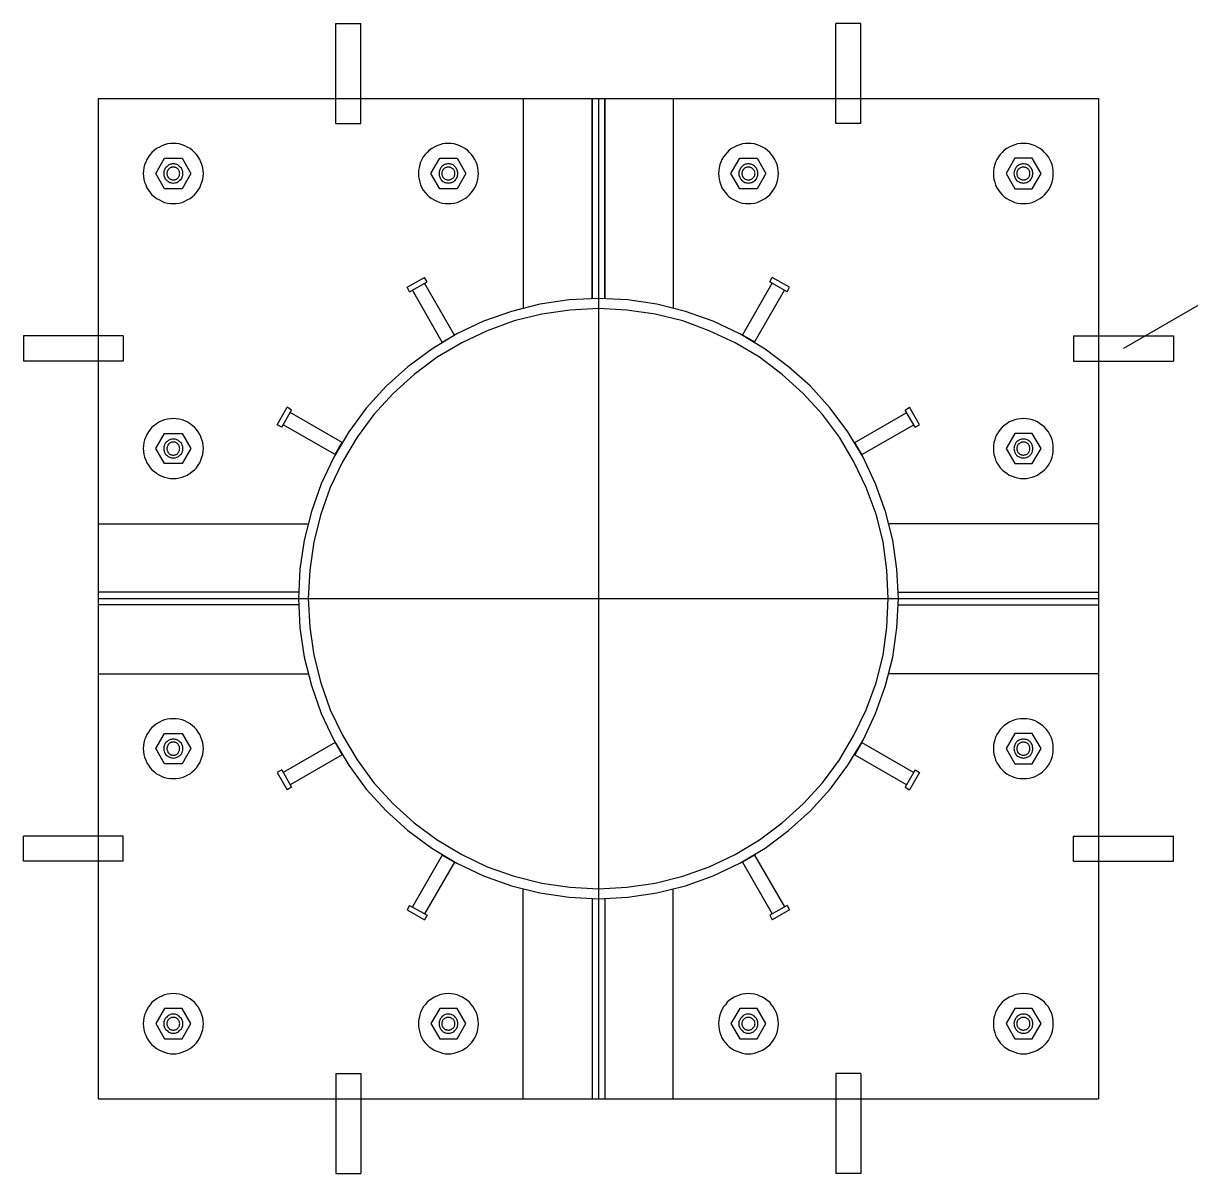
# Model space of a CAD drawing. Header units: metres. Extents: x 0 to 420, y 0 to 297.
# Drawn here: x 118.52 to 151.91, y 229.47 to 262.37 of the extents above; entities that cross this region are included whole.
import ezdxf

# ---------------------------------------------------------------- set-up
doc = ezdxf.new("R2010")
doc.units = ezdxf.units.M
doc.layers.add(' ', color=7, linetype='Continuous')

msp = doc.modelspace()

# ---------------------------------------------------------------- linework, layer by layer
at = {"layer": ' '}
for p, q in [((127.46, 262.37), (128.17, 262.37)), ((127.46, 259.51), (127.46, 262.37)), ((128.17, 259.51), (128.17, 262.37)), ((142.48, 262.37), (141.76, 262.37)), ((141.76, 259.51), (141.76, 262.37)), ((142.48, 259.51), (142.48, 262.37)), ((120.66, 260.22), (149.27, 260.22)), ((120.66, 260.22), (120.66, 231.61)), ((132.82, 260.22), (132.82, 254.23)), ((134.79, 260.22), (134.79, 254.5)), ((134.79, 254.5), (134.79, 260.22)), ((134.97, 260.22), (134.97, 231.61)), ((135.15, 260.22), (135.15, 254.5)), ((135.15, 254.5), (135.15, 260.22)), ((137.11, 260.22), (137.11, 254.23)), ((149.27, 260.22), (149.27, 231.61)), ((127.46, 259.51), (128.17, 259.51)), ((142.48, 259.51), (141.76, 259.51)), ((122.31, 258.08), (122.56, 258.51)), ((122.56, 258.51), (123.06, 258.51)), ((123.06, 258.51), (123.31, 258.08)), ((130.18, 258.08), (130.43, 258.51)), ((130.43, 258.51), (130.93, 258.51)), ((130.93, 258.51), (131.18, 258.08)), ((138.76, 258.08), (139.01, 258.51)), ((139.01, 258.51), (139.51, 258.51)), ((139.51, 258.51), (139.76, 258.08)), ((146.88, 258.51), (146.63, 258.08)), ((147.38, 258.51), (146.88, 258.51)), ((147.63, 258.08), (147.38, 258.51)), ((122.56, 257.64), (122.31, 258.08)), ((123.31, 258.08), (123.06, 257.64)), ((130.43, 257.64), (130.18, 258.08)), ((131.18, 258.08), (130.93, 257.64)), ((139.01, 257.64), (138.76, 258.08)), ((139.76, 258.08), (139.51, 257.64)), ((146.63, 258.08), (146.88, 257.64)), ((147.38, 257.64), (147.63, 258.08)), ((123.06, 257.64), (122.56, 257.64)), ((130.93, 257.64), (130.43, 257.64)), ((139.51, 257.64), (139.01, 257.64)), ((146.88, 257.64), (147.38, 257.64)), ((129.5, 254.82), (129.99, 255.1)), ((130.07, 254.98), (129.99, 255.1)), ((139.87, 254.98), (139.94, 255.1)), ((140.44, 254.82), (139.94, 255.1)), ((129.57, 254.69), (129.5, 254.82)), ((129.57, 254.69), (130.07, 254.98)), ((130.85, 253.45), (129.99, 254.94)), ((139.09, 253.45), (139.94, 254.94)), ((140.37, 254.69), (139.87, 254.98)), ((140.37, 254.69), (140.44, 254.82)), ((130.5, 253.25), (129.65, 254.74)), ((139.43, 253.25), (140.29, 254.74)), ((152.4, 254.46), (149.99, 253.07)), ((130.5, 253.25), (130.85, 253.45)), ((139.43, 253.25), (139.09, 253.45)), ((121.38, 253.43), (118.52, 253.43)), ((118.52, 253.43), (118.52, 252.71)), ((121.38, 253.43), (121.38, 252.71)), ((148.56, 253.43), (148.56, 252.71)), ((148.56, 253.43), (151.42, 253.43)), ((151.42, 253.43), (151.42, 252.71)), ((121.38, 252.71), (118.52, 252.71)), ((148.56, 252.71), (151.42, 252.71)), ((125.78, 250.89), (126.07, 251.39)), ((125.91, 250.82), (126.19, 251.31)), ((126.19, 251.31), (126.07, 251.39)), ((127.64, 250.38), (126.15, 251.24)), ((142.3, 250.38), (143.79, 251.24)), ((143.74, 251.31), (143.87, 251.39)), ((144.03, 250.82), (143.74, 251.31)), ((144.15, 250.89), (143.87, 251.39)), ((125.91, 250.82), (125.78, 250.89)), ((127.44, 250.04), (125.95, 250.89)), ((142.5, 250.04), (143.99, 250.89)), ((144.03, 250.82), (144.15, 250.89)), ((122.31, 250.21), (122.56, 250.64)), ((122.56, 250.64), (123.06, 250.64)), ((123.06, 250.64), (123.31, 250.21)), ((146.88, 250.64), (146.63, 250.21)), ((147.38, 250.64), (146.88, 250.64)), ((147.63, 250.21), (147.38, 250.64)), ((122.56, 249.78), (122.31, 250.21)), ((123.31, 250.21), (123.06, 249.78)), ((127.44, 250.04), (127.64, 250.38)), ((142.5, 250.04), (142.3, 250.38)), ((146.63, 250.21), (146.88, 249.78)), ((147.38, 249.78), (147.63, 250.21)), ((123.06, 249.78), (122.56, 249.78)), ((146.88, 249.78), (147.38, 249.78)), ((120.66, 248.06), (126.66, 248.06)), ((149.27, 248.06), (143.28, 248.06)), ((126.39, 246.1), (120.66, 246.1)), ((143.55, 246.1), (149.27, 246.1)), ((120.66, 245.92), (149.27, 245.92)), ((126.39, 245.74), (120.66, 245.74)), ((143.55, 245.74), (149.27, 245.74)), ((120.66, 243.77), (126.66, 243.77)), ((149.27, 243.77), (143.28, 243.77)), ((122.31, 241.63), (122.56, 242.06)), ((122.56, 242.06), (123.06, 242.06)), ((123.06, 242.06), (123.31, 241.63)), ((127.44, 241.8), (125.95, 240.94)), ((127.44, 241.8), (127.64, 241.45)), ((142.5, 241.8), (142.3, 241.45)), ((142.5, 241.8), (143.99, 240.94)), ((146.88, 242.06), (146.63, 241.63)), ((147.38, 242.06), (146.88, 242.06)), ((147.63, 241.63), (147.38, 242.06)), ((122.56, 241.19), (122.31, 241.63)), ((123.31, 241.63), (123.06, 241.19)), ((127.64, 241.45), (126.15, 240.59)), ((142.3, 241.45), (143.79, 240.59)), ((146.63, 241.63), (146.88, 241.19)), ((147.38, 241.19), (147.63, 241.63)), ((123.06, 241.19), (122.56, 241.19)), ((146.88, 241.19), (147.38, 241.19)), ((125.91, 241.02), (125.78, 240.94)), ((125.78, 240.94), (126.07, 240.45)), ((125.91, 241.02), (126.19, 240.52)), ((144.03, 241.02), (143.74, 240.52)), ((144.15, 240.94), (143.87, 240.45)), ((144.03, 241.02), (144.15, 240.94)), ((126.19, 240.52), (126.07, 240.45)), ((143.74, 240.52), (143.87, 240.45)), ((121.38, 239.12), (118.52, 239.12)), ((118.52, 238.41), (118.52, 239.12)), ((121.38, 238.41), (121.38, 239.12)), ((148.56, 238.41), (148.56, 239.12)), ((148.56, 239.12), (151.42, 239.12)), ((151.42, 238.41), (151.42, 239.12)), ((121.38, 238.41), (118.52, 238.41)), ((130.5, 238.58), (129.65, 237.1)), ((130.5, 238.58), (130.85, 238.38)), ((139.43, 238.58), (139.09, 238.38)), ((139.43, 238.58), (140.29, 237.1)), ((148.56, 238.41), (151.42, 238.41)), ((130.85, 238.38), (129.99, 236.9)), ((139.09, 238.38), (139.94, 236.9)), ((132.82, 231.61), (132.82, 237.61)), ((137.11, 231.61), (137.11, 237.61)), ((129.57, 237.14), (129.5, 237.02)), ((129.57, 237.14), (130.07, 236.86)), ((134.79, 237.34), (134.79, 231.61)), ((135.15, 237.34), (135.15, 231.61)), ((140.37, 237.14), (139.87, 236.86)), ((140.37, 237.14), (140.44, 237.02)), ((129.5, 237.02), (129.99, 236.73)), ((130.07, 236.86), (129.99, 236.73)), ((139.87, 236.86), (139.94, 236.73)), ((140.44, 237.02), (139.94, 236.73)), ((122.56, 234.19), (122.31, 233.76)), ((123.06, 234.19), (122.56, 234.19)), ((123.31, 233.76), (123.06, 234.19)), ((130.43, 234.19), (130.18, 233.76)), ((130.93, 234.19), (130.43, 234.19)), ((131.18, 233.76), (130.93, 234.19)), ((139.01, 234.19), (138.76, 233.76)), ((139.51, 234.19), (139.01, 234.19)), ((139.76, 233.76), (139.51, 234.19)), ((146.88, 234.19), (146.63, 233.76)), ((147.38, 234.19), (146.88, 234.19)), ((147.63, 233.76), (147.38, 234.19)), ((122.31, 233.76), (122.56, 233.33)), ((123.06, 233.33), (123.31, 233.76)), ((130.18, 233.76), (130.43, 233.33)), ((130.93, 233.33), (131.18, 233.76)), ((138.76, 233.76), (139.01, 233.33)), ((139.51, 233.33), (139.76, 233.76)), ((146.63, 233.76), (146.88, 233.33)), ((147.38, 233.33), (147.63, 233.76)), ((122.56, 233.33), (123.06, 233.33)), ((130.43, 233.33), (130.93, 233.33)), ((139.01, 233.33), (139.51, 233.33)), ((146.88, 233.33), (147.38, 233.33)), ((127.46, 232.33), (127.46, 229.47)), ((127.46, 232.33), (128.17, 232.33)), ((128.17, 232.33), (128.17, 229.47)), ((141.76, 232.33), (141.76, 229.47)), ((142.48, 232.33), (141.76, 232.33)), ((142.48, 232.33), (142.48, 229.47)), ((120.66, 231.61), (149.27, 231.61)), ((127.46, 229.47), (128.17, 229.47)), ((142.48, 229.47), (141.76, 229.47))]:
    msp.add_line(p, q, dxfattribs=at)
for points in [[(123.67, 258.08), (123.66, 258.16), (123.65, 258.24), (123.63, 258.33), (123.6, 258.4), (123.57, 258.48), (123.52, 258.55), (123.47, 258.62), (123.42, 258.68), (123.35, 258.74), (123.29, 258.79), (123.21, 258.83), (123.14, 258.87), (123.06, 258.9), (122.98, 258.92), (122.89, 258.93), (122.81, 258.93), (122.73, 258.93), (122.64, 258.92), (122.56, 258.9), (122.48, 258.87), (122.41, 258.83), (122.33, 258.79), (122.27, 258.74), (122.2, 258.68), (122.15, 258.62), (122.1, 258.55), (122.05, 258.48), (122.02, 258.4), (121.99, 258.33), (121.97, 258.24), (121.96, 258.16), (121.95, 258.08), (121.96, 257.99), (121.97, 257.91), (121.99, 257.83), (122.02, 257.75), (122.05, 257.67), (122.1, 257.6), (122.15, 257.53), (122.2, 257.47), (122.27, 257.41), (122.33, 257.36), (122.41, 257.32), (122.48, 257.28), (122.56, 257.25), (122.64, 257.23), (122.73, 257.22), (122.81, 257.22), (122.89, 257.22), (122.98, 257.23), (123.06, 257.25), (123.14, 257.28), (123.21, 257.32), (123.29, 257.36), (123.35, 257.41), (123.42, 257.47), (123.47, 257.53), (123.52, 257.6), (123.57, 257.67), (123.6, 257.75), (123.63, 257.83), (123.65, 257.91), (123.66, 257.99), (123.67, 258.08)], [(131.54, 258.08), (131.53, 258.16), (131.52, 258.24), (131.5, 258.33), (131.47, 258.4), (131.43, 258.48), (131.39, 258.55), (131.34, 258.62), (131.28, 258.68), (131.22, 258.74), (131.15, 258.79), (131.08, 258.83), (131.01, 258.87), (130.93, 258.9), (130.84, 258.92), (130.76, 258.93), (130.68, 258.93), (130.59, 258.93), (130.51, 258.92), (130.43, 258.9), (130.35, 258.87), (130.27, 258.83), (130.2, 258.79), (130.13, 258.74), (130.07, 258.68), (130.01, 258.62), (129.96, 258.55), (129.92, 258.48), (129.88, 258.4), (129.86, 258.33), (129.84, 258.24), (129.82, 258.16), (129.82, 258.08), (129.82, 257.99), (129.84, 257.91), (129.86, 257.83), (129.88, 257.75), (129.92, 257.67), (129.96, 257.6), (130.01, 257.53), (130.07, 257.47), (130.13, 257.41), (130.2, 257.36), (130.27, 257.32), (130.35, 257.28), (130.43, 257.25), (130.51, 257.23), (130.59, 257.22), (130.68, 257.22), (130.76, 257.22), (130.84, 257.23), (130.93, 257.25), (131.01, 257.28), (131.08, 257.32), (131.15, 257.36), (131.22, 257.41), (131.28, 257.47), (131.34, 257.53), (131.39, 257.6), (131.43, 257.67), (131.47, 257.75), (131.5, 257.83), (131.52, 257.91), (131.53, 257.99), (131.54, 258.08)], [(140.12, 258.08), (140.11, 258.16), (140.1, 258.24), (140.08, 258.33), (140.05, 258.4), (140.02, 258.48), (139.97, 258.55), (139.92, 258.62), (139.87, 258.68), (139.8, 258.74), (139.74, 258.79), (139.66, 258.83), (139.59, 258.87), (139.51, 258.9), (139.43, 258.92), (139.34, 258.93), (139.26, 258.93), (139.18, 258.93), (139.09, 258.92), (139.01, 258.9), (138.93, 258.87), (138.85, 258.83), (138.78, 258.79), (138.71, 258.74), (138.65, 258.68), (138.6, 258.62), (138.55, 258.55), (138.5, 258.48), (138.47, 258.4), (138.44, 258.33), (138.42, 258.24), (138.41, 258.16), (138.4, 258.08), (138.41, 257.99), (138.42, 257.91), (138.44, 257.83), (138.47, 257.75), (138.5, 257.67), (138.55, 257.6), (138.6, 257.53), (138.65, 257.47), (138.71, 257.41), (138.78, 257.36), (138.85, 257.32), (138.93, 257.28), (139.01, 257.25), (139.09, 257.23), (139.18, 257.22), (139.26, 257.22), (139.34, 257.22), (139.43, 257.23), (139.51, 257.25), (139.59, 257.28), (139.66, 257.32), (139.74, 257.36), (139.8, 257.41), (139.87, 257.47), (139.92, 257.53), (139.97, 257.6), (140.02, 257.67), (140.05, 257.75), (140.08, 257.83), (140.1, 257.91), (140.11, 257.99), (140.12, 258.08)], [(147.98, 258.08), (147.98, 258.16), (147.97, 258.24), (147.95, 258.33), (147.92, 258.4), (147.88, 258.48), (147.84, 258.55), (147.79, 258.62), (147.73, 258.68), (147.67, 258.74), (147.6, 258.79), (147.53, 258.83), (147.46, 258.87), (147.38, 258.9), (147.29, 258.92), (147.21, 258.93), (147.13, 258.93), (147.04, 258.93), (146.96, 258.92), (146.88, 258.9), (146.8, 258.87), (146.72, 258.83), (146.65, 258.79), (146.58, 258.74), (146.52, 258.68), (146.46, 258.62), (146.41, 258.55), (146.37, 258.48), (146.33, 258.4), (146.31, 258.33), (146.28, 258.24), (146.27, 258.16), (146.27, 258.08), (146.27, 257.99), (146.28, 257.91), (146.31, 257.83), (146.33, 257.75), (146.37, 257.67), (146.41, 257.6), (146.46, 257.53), (146.52, 257.47), (146.58, 257.41), (146.65, 257.36), (146.72, 257.32), (146.8, 257.28), (146.88, 257.25), (146.96, 257.23), (147.04, 257.22), (147.13, 257.22), (147.21, 257.22), (147.29, 257.23), (147.38, 257.25), (147.46, 257.28), (147.53, 257.32), (147.6, 257.36), (147.67, 257.41), (147.73, 257.47), (147.79, 257.53), (147.84, 257.6), (147.88, 257.67), (147.92, 257.75), (147.95, 257.83), (147.97, 257.91), (147.98, 257.99), (147.98, 258.08)], [(123.08, 258.08), (123.08, 258.1), (123.08, 258.13), (123.07, 258.15), (123.06, 258.18), (123.05, 258.2), (123.04, 258.23), (123.02, 258.25), (123, 258.27), (122.98, 258.29), (122.96, 258.3), (122.94, 258.32), (122.91, 258.33), (122.89, 258.34), (122.86, 258.34), (122.84, 258.35), (122.81, 258.35), (122.78, 258.35), (122.76, 258.34), (122.73, 258.34), (122.71, 258.33), (122.68, 258.32), (122.66, 258.3), (122.64, 258.29), (122.62, 258.27), (122.6, 258.25), (122.58, 258.23), (122.57, 258.2), (122.56, 258.18), (122.55, 258.15), (122.54, 258.13), (122.54, 258.1), (122.54, 258.08), (122.54, 258.05), (122.54, 258.02), (122.55, 258), (122.56, 257.97), (122.57, 257.95), (122.58, 257.92), (122.6, 257.9), (122.62, 257.88), (122.64, 257.87), (122.66, 257.85), (122.68, 257.84), (122.71, 257.82), (122.73, 257.82), (122.76, 257.81), (122.78, 257.81), (122.81, 257.8), (122.84, 257.81), (122.86, 257.81), (122.89, 257.82), (122.91, 257.82), (122.94, 257.84), (122.96, 257.85), (122.98, 257.87), (123, 257.88), (123.02, 257.9), (123.04, 257.92), (123.05, 257.95), (123.06, 257.97), (123.07, 258), (123.08, 258.02), (123.08, 258.05), (123.08, 258.08)], [(123, 258.08), (122.99, 258.09), (122.99, 258.11), (122.99, 258.13), (122.98, 258.15), (122.97, 258.16), (122.96, 258.18), (122.95, 258.19), (122.94, 258.21), (122.93, 258.22), (122.91, 258.23), (122.9, 258.24), (122.88, 258.25), (122.86, 258.25), (122.85, 258.26), (122.83, 258.26), (122.81, 258.26), (122.79, 258.26), (122.77, 258.26), (122.76, 258.25), (122.74, 258.25), (122.72, 258.24), (122.71, 258.23), (122.69, 258.22), (122.68, 258.21), (122.67, 258.19), (122.65, 258.18), (122.65, 258.16), (122.64, 258.15), (122.63, 258.13), (122.63, 258.11), (122.62, 258.09), (122.62, 258.08), (122.62, 258.06), (122.63, 258.04), (122.63, 258.02), (122.64, 258), (122.65, 257.99), (122.65, 257.97), (122.67, 257.96), (122.68, 257.94), (122.69, 257.93), (122.71, 257.92), (122.72, 257.91), (122.74, 257.9), (122.76, 257.9), (122.77, 257.89), (122.79, 257.89), (122.81, 257.89), (122.83, 257.89), (122.85, 257.89), (122.86, 257.9), (122.88, 257.9), (122.9, 257.91), (122.91, 257.92), (122.93, 257.93), (122.94, 257.94), (122.95, 257.96), (122.96, 257.97), (122.97, 257.99), (122.98, 258), (122.99, 258.02), (122.99, 258.04), (122.99, 258.06), (123, 258.08)], [(130.95, 258.08), (130.95, 258.1), (130.94, 258.13), (130.94, 258.15), (130.93, 258.18), (130.92, 258.2), (130.9, 258.23), (130.89, 258.25), (130.87, 258.27), (130.85, 258.29), (130.83, 258.3), (130.81, 258.32), (130.78, 258.33), (130.76, 258.34), (130.73, 258.34), (130.7, 258.35), (130.68, 258.35), (130.65, 258.35), (130.62, 258.34), (130.6, 258.34), (130.57, 258.33), (130.55, 258.32), (130.53, 258.3), (130.5, 258.29), (130.48, 258.27), (130.47, 258.25), (130.45, 258.23), (130.44, 258.2), (130.43, 258.18), (130.42, 258.15), (130.41, 258.13), (130.41, 258.1), (130.41, 258.08), (130.41, 258.05), (130.41, 258.02), (130.42, 258), (130.43, 257.97), (130.44, 257.95), (130.45, 257.92), (130.47, 257.9), (130.48, 257.88), (130.5, 257.87), (130.53, 257.85), (130.55, 257.84), (130.57, 257.82), (130.6, 257.82), (130.62, 257.81), (130.65, 257.81), (130.68, 257.8), (130.7, 257.81), (130.73, 257.81), (130.76, 257.82), (130.78, 257.82), (130.81, 257.84), (130.83, 257.85), (130.85, 257.87), (130.87, 257.88), (130.89, 257.9), (130.9, 257.92), (130.92, 257.95), (130.93, 257.97), (130.94, 258), (130.94, 258.02), (130.95, 258.05), (130.95, 258.08)], [(130.86, 258.08), (130.86, 258.09), (130.86, 258.11), (130.85, 258.13), (130.85, 258.15), (130.84, 258.16), (130.83, 258.18), (130.82, 258.19), (130.81, 258.21), (130.79, 258.22), (130.78, 258.23), (130.76, 258.24), (130.75, 258.25), (130.73, 258.25), (130.71, 258.26), (130.7, 258.26), (130.68, 258.26), (130.66, 258.26), (130.64, 258.26), (130.62, 258.25), (130.61, 258.25), (130.59, 258.24), (130.57, 258.23), (130.56, 258.22), (130.55, 258.21), (130.53, 258.19), (130.52, 258.18), (130.51, 258.16), (130.51, 258.15), (130.5, 258.13), (130.49, 258.11), (130.49, 258.09), (130.49, 258.08), (130.49, 258.06), (130.49, 258.04), (130.5, 258.02), (130.51, 258), (130.51, 257.99), (130.52, 257.97), (130.53, 257.96), (130.55, 257.94), (130.56, 257.93), (130.57, 257.92), (130.59, 257.91), (130.61, 257.9), (130.62, 257.9), (130.64, 257.89), (130.66, 257.89), (130.68, 257.89), (130.7, 257.89), (130.71, 257.89), (130.73, 257.9), (130.75, 257.9), (130.76, 257.91), (130.78, 257.92), (130.79, 257.93), (130.81, 257.94), (130.82, 257.96), (130.83, 257.97), (130.84, 257.99), (130.85, 258), (130.85, 258.02), (130.86, 258.04), (130.86, 258.06), (130.86, 258.08)], [(139.53, 258.08), (139.53, 258.1), (139.53, 258.13), (139.52, 258.15), (139.51, 258.18), (139.5, 258.2), (139.49, 258.23), (139.47, 258.25), (139.45, 258.27), (139.43, 258.29), (139.41, 258.3), (139.39, 258.32), (139.36, 258.33), (139.34, 258.34), (139.31, 258.34), (139.29, 258.35), (139.26, 258.35), (139.23, 258.35), (139.21, 258.34), (139.18, 258.34), (139.16, 258.33), (139.13, 258.32), (139.11, 258.3), (139.09, 258.29), (139.07, 258.27), (139.05, 258.25), (139.03, 258.23), (139.02, 258.2), (139.01, 258.18), (139, 258.15), (138.99, 258.13), (138.99, 258.1), (138.99, 258.08), (138.99, 258.05), (138.99, 258.02), (139, 258), (139.01, 257.97), (139.02, 257.95), (139.03, 257.92), (139.05, 257.9), (139.07, 257.88), (139.09, 257.87), (139.11, 257.85), (139.13, 257.84), (139.16, 257.82), (139.18, 257.82), (139.21, 257.81), (139.23, 257.81), (139.26, 257.8), (139.29, 257.81), (139.31, 257.81), (139.34, 257.82), (139.36, 257.82), (139.39, 257.84), (139.41, 257.85), (139.43, 257.87), (139.45, 257.88), (139.47, 257.9), (139.49, 257.92), (139.5, 257.95), (139.51, 257.97), (139.52, 258), (139.53, 258.02), (139.53, 258.05), (139.53, 258.08)], [(139.45, 258.08), (139.44, 258.09), (139.44, 258.11), (139.44, 258.13), (139.43, 258.15), (139.42, 258.16), (139.41, 258.18), (139.4, 258.19), (139.39, 258.21), (139.38, 258.22), (139.36, 258.23), (139.35, 258.24), (139.33, 258.25), (139.31, 258.25), (139.3, 258.26), (139.28, 258.26), (139.26, 258.26), (139.24, 258.26), (139.22, 258.26), (139.21, 258.25), (139.19, 258.25), (139.17, 258.24), (139.16, 258.23), (139.14, 258.22), (139.13, 258.21), (139.12, 258.19), (139.1, 258.18), (139.1, 258.16), (139.09, 258.15), (139.08, 258.13), (139.08, 258.11), (139.07, 258.09), (139.07, 258.08), (139.07, 258.06), (139.08, 258.04), (139.08, 258.02), (139.09, 258), (139.1, 257.99), (139.1, 257.97), (139.12, 257.96), (139.13, 257.94), (139.14, 257.93), (139.16, 257.92), (139.17, 257.91), (139.19, 257.9), (139.21, 257.9), (139.22, 257.89), (139.24, 257.89), (139.26, 257.89), (139.28, 257.89), (139.3, 257.89), (139.31, 257.9), (139.33, 257.9), (139.35, 257.91), (139.36, 257.92), (139.38, 257.93), (139.39, 257.94), (139.4, 257.96), (139.41, 257.97), (139.42, 257.99), (139.43, 258), (139.44, 258.02), (139.44, 258.04), (139.44, 258.06), (139.45, 258.08)], [(147.4, 258.08), (147.4, 258.1), (147.39, 258.13), (147.39, 258.15), (147.38, 258.18), (147.37, 258.2), (147.35, 258.23), (147.34, 258.25), (147.32, 258.27), (147.3, 258.29), (147.28, 258.3), (147.25, 258.32), (147.23, 258.33), (147.21, 258.34), (147.18, 258.34), (147.15, 258.35), (147.13, 258.35), (147.1, 258.35), (147.07, 258.34), (147.05, 258.34), (147.02, 258.33), (147, 258.32), (146.98, 258.3), (146.95, 258.29), (146.93, 258.27), (146.92, 258.25), (146.9, 258.23), (146.89, 258.2), (146.88, 258.18), (146.87, 258.15), (146.86, 258.13), (146.86, 258.1), (146.85, 258.08), (146.86, 258.05), (146.86, 258.02), (146.87, 258), (146.88, 257.97), (146.89, 257.95), (146.9, 257.92), (146.92, 257.9), (146.93, 257.88), (146.95, 257.87), (146.98, 257.85), (147, 257.84), (147.02, 257.82), (147.05, 257.82), (147.07, 257.81), (147.1, 257.81), (147.13, 257.8), (147.15, 257.81), (147.18, 257.81), (147.21, 257.82), (147.23, 257.82), (147.25, 257.84), (147.28, 257.85), (147.3, 257.87), (147.32, 257.88), (147.34, 257.9), (147.35, 257.92), (147.37, 257.95), (147.38, 257.97), (147.39, 258), (147.39, 258.02), (147.4, 258.05), (147.4, 258.08)], [(147.31, 258.08), (147.31, 258.09), (147.31, 258.11), (147.3, 258.13), (147.3, 258.15), (147.29, 258.16), (147.28, 258.18), (147.27, 258.19), (147.26, 258.21), (147.24, 258.22), (147.23, 258.23), (147.21, 258.24), (147.2, 258.25), (147.18, 258.25), (147.16, 258.26), (147.14, 258.26), (147.13, 258.26), (147.11, 258.26), (147.09, 258.26), (147.07, 258.25), (147.06, 258.25), (147.04, 258.24), (147.02, 258.23), (147.01, 258.22), (147, 258.21), (146.98, 258.19), (146.97, 258.18), (146.96, 258.16), (146.95, 258.15), (146.95, 258.13), (146.94, 258.11), (146.94, 258.09), (146.94, 258.08), (146.94, 258.06), (146.94, 258.04), (146.95, 258.02), (146.95, 258), (146.96, 257.99), (146.97, 257.97), (146.98, 257.96), (147, 257.94), (147.01, 257.93), (147.02, 257.92), (147.04, 257.91), (147.06, 257.9), (147.07, 257.9), (147.09, 257.89), (147.11, 257.89), (147.13, 257.89), (147.14, 257.89), (147.16, 257.89), (147.18, 257.9), (147.2, 257.9), (147.21, 257.91), (147.23, 257.92), (147.24, 257.93), (147.26, 257.94), (147.27, 257.96), (147.28, 257.97), (147.29, 257.99), (147.3, 258), (147.3, 258.02), (147.31, 258.04), (147.31, 258.06), (147.31, 258.08)], [(143.55, 245.92), (143.51, 246.76), (143.39, 247.59), (143.18, 248.41), (142.9, 249.2), (142.54, 249.96), (142.1, 250.69), (141.6, 251.36), (141.04, 251.99), (140.41, 252.55), (139.74, 253.05), (139.01, 253.49), (138.25, 253.85), (137.46, 254.13), (136.64, 254.34), (135.81, 254.46), (134.97, 254.5), (134.13, 254.46), (133.29, 254.34), (132.48, 254.13), (131.68, 253.85), (130.92, 253.49), (130.2, 253.05), (129.52, 252.55), (128.9, 251.99), (128.33, 251.36), (127.83, 250.69), (127.4, 249.96), (127.04, 249.2), (126.76, 248.41), (126.55, 247.59), (126.43, 246.76), (126.39, 245.92), (126.43, 245.08), (126.55, 244.24), (126.76, 243.43), (127.04, 242.63), (127.4, 241.87), (127.83, 241.15), (128.33, 240.47), (128.9, 239.85), (129.52, 239.28), (130.2, 238.78), (130.92, 238.35), (131.68, 237.99), (132.48, 237.7), (133.29, 237.5), (134.13, 237.38), (134.97, 237.33), (135.81, 237.38), (136.64, 237.5), (137.46, 237.7), (138.25, 237.99), (139.01, 238.35), (139.74, 238.78), (140.41, 239.28), (141.04, 239.85), (141.6, 240.47), (142.1, 241.15), (142.54, 241.87), (142.9, 242.63), (143.18, 243.43), (143.39, 244.24), (143.51, 245.08), (143.55, 245.92)], [(143.26, 245.92), (143.22, 246.73), (143.11, 247.54), (142.91, 248.33), (142.63, 249.09), (142.28, 249.83), (141.87, 250.53), (141.38, 251.18), (140.83, 251.78), (140.23, 252.33), (139.58, 252.82), (138.88, 253.23), (138.14, 253.58), (137.38, 253.86), (136.59, 254.05), (135.78, 254.17), (134.97, 254.21), (134.15, 254.17), (133.35, 254.05), (132.56, 253.86), (131.79, 253.58), (131.06, 253.23), (130.36, 252.82), (129.7, 252.33), (129.1, 251.78), (128.55, 251.18), (128.07, 250.53), (127.65, 249.83), (127.3, 249.09), (127.03, 248.33), (126.83, 247.54), (126.71, 246.73), (126.67, 245.92), (126.71, 245.1), (126.83, 244.3), (127.03, 243.51), (127.3, 242.74), (127.65, 242.01), (128.07, 241.31), (128.55, 240.65), (129.1, 240.05), (129.7, 239.5), (130.36, 239.02), (131.06, 238.6), (131.79, 238.25), (132.56, 237.98), (133.35, 237.78), (134.15, 237.66), (134.97, 237.62), (135.78, 237.66), (136.59, 237.78), (137.38, 237.98), (138.14, 238.25), (138.88, 238.6), (139.58, 239.02), (140.23, 239.5), (140.83, 240.05), (141.38, 240.65), (141.87, 241.31), (142.28, 242.01), (142.63, 242.74), (142.91, 243.51), (143.11, 244.3), (143.22, 245.1), (143.26, 245.92)], [(123.67, 250.21), (123.66, 250.29), (123.65, 250.38), (123.63, 250.46), (123.6, 250.54), (123.57, 250.61), (123.52, 250.69), (123.47, 250.75), (123.42, 250.82), (123.35, 250.87), (123.29, 250.92), (123.21, 250.97), (123.14, 251), (123.06, 251.03), (122.98, 251.05), (122.89, 251.06), (122.81, 251.07), (122.73, 251.06), (122.64, 251.05), (122.56, 251.03), (122.48, 251), (122.41, 250.97), (122.33, 250.92), (122.27, 250.87), (122.2, 250.82), (122.15, 250.75), (122.1, 250.69), (122.05, 250.61), (122.02, 250.54), (121.99, 250.46), (121.97, 250.38), (121.96, 250.29), (121.95, 250.21), (121.96, 250.12), (121.97, 250.04), (121.99, 249.96), (122.02, 249.88), (122.05, 249.8), (122.1, 249.73), (122.15, 249.66), (122.2, 249.6), (122.27, 249.55), (122.33, 249.5), (122.41, 249.45), (122.48, 249.42), (122.56, 249.39), (122.64, 249.37), (122.73, 249.35), (122.81, 249.35), (122.89, 249.35), (122.98, 249.37), (123.06, 249.39), (123.14, 249.42), (123.21, 249.45), (123.29, 249.5), (123.35, 249.55), (123.42, 249.6), (123.47, 249.66), (123.52, 249.73), (123.57, 249.8), (123.6, 249.88), (123.63, 249.96), (123.65, 250.04), (123.66, 250.12), (123.67, 250.21)], [(147.98, 250.21), (147.98, 250.29), (147.97, 250.38), (147.95, 250.46), (147.92, 250.54), (147.88, 250.61), (147.84, 250.69), (147.79, 250.75), (147.73, 250.82), (147.67, 250.87), (147.6, 250.92), (147.53, 250.97), (147.46, 251), (147.38, 251.03), (147.29, 251.05), (147.21, 251.06), (147.13, 251.07), (147.04, 251.06), (146.96, 251.05), (146.88, 251.03), (146.8, 251), (146.72, 250.97), (146.65, 250.92), (146.58, 250.87), (146.52, 250.82), (146.46, 250.75), (146.41, 250.69), (146.37, 250.61), (146.33, 250.54), (146.31, 250.46), (146.28, 250.38), (146.27, 250.29), (146.27, 250.21), (146.27, 250.12), (146.28, 250.04), (146.31, 249.96), (146.33, 249.88), (146.37, 249.8), (146.41, 249.73), (146.46, 249.66), (146.52, 249.6), (146.58, 249.55), (146.65, 249.5), (146.72, 249.45), (146.8, 249.42), (146.88, 249.39), (146.96, 249.37), (147.04, 249.35), (147.13, 249.35), (147.21, 249.35), (147.29, 249.37), (147.38, 249.39), (147.46, 249.42), (147.53, 249.45), (147.6, 249.5), (147.67, 249.55), (147.73, 249.6), (147.79, 249.66), (147.84, 249.73), (147.88, 249.8), (147.92, 249.88), (147.95, 249.96), (147.97, 250.04), (147.98, 250.12), (147.98, 250.21)], [(123.08, 250.21), (123.08, 250.24), (123.08, 250.26), (123.07, 250.29), (123.06, 250.31), (123.05, 250.34), (123.04, 250.36), (123.02, 250.38), (123, 250.4), (122.98, 250.42), (122.96, 250.43), (122.94, 250.45), (122.91, 250.46), (122.89, 250.47), (122.86, 250.48), (122.84, 250.48), (122.81, 250.48), (122.78, 250.48), (122.76, 250.48), (122.73, 250.47), (122.71, 250.46), (122.68, 250.45), (122.66, 250.43), (122.64, 250.42), (122.62, 250.4), (122.6, 250.38), (122.58, 250.36), (122.57, 250.34), (122.56, 250.31), (122.55, 250.29), (122.54, 250.26), (122.54, 250.24), (122.54, 250.21), (122.54, 250.18), (122.54, 250.16), (122.55, 250.13), (122.56, 250.1), (122.57, 250.08), (122.58, 250.06), (122.6, 250.04), (122.62, 250.02), (122.64, 250), (122.66, 249.98), (122.68, 249.97), (122.71, 249.96), (122.73, 249.95), (122.76, 249.94), (122.78, 249.94), (122.81, 249.94), (122.84, 249.94), (122.86, 249.94), (122.89, 249.95), (122.91, 249.96), (122.94, 249.97), (122.96, 249.98), (122.98, 250), (123, 250.02), (123.02, 250.04), (123.04, 250.06), (123.05, 250.08), (123.06, 250.1), (123.07, 250.13), (123.08, 250.16), (123.08, 250.18), (123.08, 250.21)], [(147.4, 250.21), (147.4, 250.24), (147.39, 250.26), (147.39, 250.29), (147.38, 250.31), (147.37, 250.34), (147.35, 250.36), (147.34, 250.38), (147.32, 250.4), (147.3, 250.42), (147.28, 250.43), (147.25, 250.45), (147.23, 250.46), (147.21, 250.47), (147.18, 250.48), (147.15, 250.48), (147.13, 250.48), (147.1, 250.48), (147.07, 250.48), (147.05, 250.47), (147.02, 250.46), (147, 250.45), (146.98, 250.43), (146.95, 250.42), (146.93, 250.4), (146.92, 250.38), (146.9, 250.36), (146.89, 250.34), (146.88, 250.31), (146.87, 250.29), (146.86, 250.26), (146.86, 250.24), (146.85, 250.21), (146.86, 250.18), (146.86, 250.16), (146.87, 250.13), (146.88, 250.1), (146.89, 250.08), (146.9, 250.06), (146.92, 250.04), (146.93, 250.02), (146.95, 250), (146.98, 249.98), (147, 249.97), (147.02, 249.96), (147.05, 249.95), (147.07, 249.94), (147.1, 249.94), (147.13, 249.94), (147.15, 249.94), (147.18, 249.94), (147.21, 249.95), (147.23, 249.96), (147.25, 249.97), (147.28, 249.98), (147.3, 250), (147.32, 250.02), (147.34, 250.04), (147.35, 250.06), (147.37, 250.08), (147.38, 250.1), (147.39, 250.13), (147.39, 250.16), (147.4, 250.18), (147.4, 250.21)], [(123, 250.21), (122.99, 250.23), (122.99, 250.24), (122.99, 250.26), (122.98, 250.28), (122.97, 250.3), (122.96, 250.31), (122.95, 250.33), (122.94, 250.34), (122.93, 250.35), (122.91, 250.36), (122.9, 250.37), (122.88, 250.38), (122.86, 250.39), (122.85, 250.39), (122.83, 250.39), (122.81, 250.39), (122.79, 250.39), (122.77, 250.39), (122.76, 250.39), (122.74, 250.38), (122.72, 250.37), (122.71, 250.36), (122.69, 250.35), (122.68, 250.34), (122.67, 250.33), (122.65, 250.31), (122.65, 250.3), (122.64, 250.28), (122.63, 250.26), (122.63, 250.24), (122.62, 250.23), (122.62, 250.21), (122.62, 250.19), (122.63, 250.17), (122.63, 250.15), (122.64, 250.14), (122.65, 250.12), (122.65, 250.11), (122.67, 250.09), (122.68, 250.08), (122.69, 250.06), (122.71, 250.05), (122.72, 250.04), (122.74, 250.04), (122.76, 250.03), (122.77, 250.03), (122.79, 250.02), (122.81, 250.02), (122.83, 250.02), (122.85, 250.03), (122.86, 250.03), (122.88, 250.04), (122.9, 250.04), (122.91, 250.05), (122.93, 250.06), (122.94, 250.08), (122.95, 250.09), (122.96, 250.11), (122.97, 250.12), (122.98, 250.14), (122.99, 250.15), (122.99, 250.17), (122.99, 250.19), (123, 250.21)], [(147.31, 250.21), (147.31, 250.23), (147.31, 250.24), (147.3, 250.26), (147.3, 250.28), (147.29, 250.3), (147.28, 250.31), (147.27, 250.33), (147.26, 250.34), (147.24, 250.35), (147.23, 250.36), (147.21, 250.37), (147.2, 250.38), (147.18, 250.39), (147.16, 250.39), (147.14, 250.39), (147.13, 250.39), (147.11, 250.39), (147.09, 250.39), (147.07, 250.39), (147.06, 250.38), (147.04, 250.37), (147.02, 250.36), (147.01, 250.35), (147, 250.34), (146.98, 250.33), (146.97, 250.31), (146.96, 250.3), (146.95, 250.28), (146.95, 250.26), (146.94, 250.24), (146.94, 250.23), (146.94, 250.21), (146.94, 250.19), (146.94, 250.17), (146.95, 250.15), (146.95, 250.14), (146.96, 250.12), (146.97, 250.11), (146.98, 250.09), (147, 250.08), (147.01, 250.06), (147.02, 250.05), (147.04, 250.04), (147.06, 250.04), (147.07, 250.03), (147.09, 250.03), (147.11, 250.02), (147.13, 250.02), (147.14, 250.02), (147.16, 250.03), (147.18, 250.03), (147.2, 250.04), (147.21, 250.04), (147.23, 250.05), (147.24, 250.06), (147.26, 250.08), (147.27, 250.09), (147.28, 250.11), (147.29, 250.12), (147.3, 250.14), (147.3, 250.15), (147.31, 250.17), (147.31, 250.19), (147.31, 250.21)], [(123.67, 241.63), (123.66, 241.71), (123.65, 241.79), (123.63, 241.88), (123.6, 241.95), (123.57, 242.03), (123.52, 242.1), (123.47, 242.17), (123.42, 242.23), (123.35, 242.29), (123.29, 242.34), (123.21, 242.38), (123.14, 242.42), (123.06, 242.45), (122.98, 242.47), (122.89, 242.48), (122.81, 242.48), (122.73, 242.48), (122.64, 242.47), (122.56, 242.45), (122.48, 242.42), (122.41, 242.38), (122.33, 242.34), (122.27, 242.29), (122.2, 242.23), (122.15, 242.17), (122.1, 242.1), (122.05, 242.03), (122.02, 241.95), (121.99, 241.88), (121.97, 241.79), (121.96, 241.71), (121.95, 241.63), (121.96, 241.54), (121.97, 241.46), (121.99, 241.38), (122.02, 241.3), (122.05, 241.22), (122.1, 241.15), (122.15, 241.08), (122.2, 241.02), (122.27, 240.96), (122.33, 240.91), (122.41, 240.87), (122.48, 240.83), (122.56, 240.8), (122.64, 240.78), (122.73, 240.77), (122.81, 240.77), (122.89, 240.77), (122.98, 240.78), (123.06, 240.8), (123.14, 240.83), (123.21, 240.87), (123.29, 240.91), (123.35, 240.96), (123.42, 241.02), (123.47, 241.08), (123.52, 241.15), (123.57, 241.22), (123.6, 241.3), (123.63, 241.38), (123.65, 241.46), (123.66, 241.54), (123.67, 241.63)], [(147.98, 241.63), (147.98, 241.71), (147.97, 241.79), (147.95, 241.88), (147.92, 241.95), (147.88, 242.03), (147.84, 242.1), (147.79, 242.17), (147.73, 242.23), (147.67, 242.29), (147.6, 242.34), (147.53, 242.38), (147.46, 242.42), (147.38, 242.45), (147.29, 242.47), (147.21, 242.48), (147.13, 242.48), (147.04, 242.48), (146.96, 242.47), (146.88, 242.45), (146.8, 242.42), (146.72, 242.38), (146.65, 242.34), (146.58, 242.29), (146.52, 242.23), (146.46, 242.17), (146.41, 242.1), (146.37, 242.03), (146.33, 241.95), (146.31, 241.88), (146.28, 241.79), (146.27, 241.71), (146.27, 241.63), (146.27, 241.54), (146.28, 241.46), (146.31, 241.38), (146.33, 241.3), (146.37, 241.22), (146.41, 241.15), (146.46, 241.08), (146.52, 241.02), (146.58, 240.96), (146.65, 240.91), (146.72, 240.87), (146.8, 240.83), (146.88, 240.8), (146.96, 240.78), (147.04, 240.77), (147.13, 240.77), (147.21, 240.77), (147.29, 240.78), (147.38, 240.8), (147.46, 240.83), (147.53, 240.87), (147.6, 240.91), (147.67, 240.96), (147.73, 241.02), (147.79, 241.08), (147.84, 241.15), (147.88, 241.22), (147.92, 241.3), (147.95, 241.38), (147.97, 241.46), (147.98, 241.54), (147.98, 241.63)], [(123.08, 241.63), (123.08, 241.65), (123.08, 241.68), (123.07, 241.71), (123.06, 241.73), (123.05, 241.75), (123.04, 241.78), (123.02, 241.8), (123, 241.82), (122.98, 241.84), (122.96, 241.85), (122.94, 241.87), (122.91, 241.88), (122.89, 241.89), (122.86, 241.89), (122.84, 241.9), (122.81, 241.9), (122.78, 241.9), (122.76, 241.89), (122.73, 241.89), (122.71, 241.88), (122.68, 241.87), (122.66, 241.85), (122.64, 241.84), (122.62, 241.82), (122.6, 241.8), (122.58, 241.78), (122.57, 241.75), (122.56, 241.73), (122.55, 241.71), (122.54, 241.68), (122.54, 241.65), (122.54, 241.63), (122.54, 241.6), (122.54, 241.57), (122.55, 241.55), (122.56, 241.52), (122.57, 241.5), (122.58, 241.48), (122.6, 241.45), (122.62, 241.43), (122.64, 241.42), (122.66, 241.4), (122.68, 241.39), (122.71, 241.38), (122.73, 241.37), (122.76, 241.36), (122.78, 241.36), (122.81, 241.35), (122.84, 241.36), (122.86, 241.36), (122.89, 241.37), (122.91, 241.38), (122.94, 241.39), (122.96, 241.4), (122.98, 241.42), (123, 241.43), (123.02, 241.45), (123.04, 241.48), (123.05, 241.5), (123.06, 241.52), (123.07, 241.55), (123.08, 241.57), (123.08, 241.6), (123.08, 241.63)], [(123, 241.63), (122.99, 241.64), (122.99, 241.66), (122.99, 241.68), (122.98, 241.7), (122.97, 241.71), (122.96, 241.73), (122.95, 241.74), (122.94, 241.76), (122.93, 241.77), (122.91, 241.78), (122.9, 241.79), (122.88, 241.8), (122.86, 241.8), (122.85, 241.81), (122.83, 241.81), (122.81, 241.81), (122.79, 241.81), (122.77, 241.81), (122.76, 241.8), (122.74, 241.8), (122.72, 241.79), (122.71, 241.78), (122.69, 241.77), (122.68, 241.76), (122.67, 241.74), (122.65, 241.73), (122.65, 241.71), (122.64, 241.7), (122.63, 241.68), (122.63, 241.66), (122.62, 241.64), (122.62, 241.63), (122.62, 241.61), (122.63, 241.59), (122.63, 241.57), (122.64, 241.56), (122.65, 241.54), (122.65, 241.52), (122.67, 241.51), (122.68, 241.49), (122.69, 241.48), (122.71, 241.47), (122.72, 241.46), (122.74, 241.45), (122.76, 241.45), (122.77, 241.44), (122.79, 241.44), (122.81, 241.44), (122.83, 241.44), (122.85, 241.44), (122.86, 241.45), (122.88, 241.45), (122.9, 241.46), (122.91, 241.47), (122.93, 241.48), (122.94, 241.49), (122.95, 241.51), (122.96, 241.52), (122.97, 241.54), (122.98, 241.56), (122.99, 241.57), (122.99, 241.59), (122.99, 241.61), (123, 241.63)], [(147.4, 241.63), (147.4, 241.65), (147.39, 241.68), (147.39, 241.71), (147.38, 241.73), (147.37, 241.75), (147.35, 241.78), (147.34, 241.8), (147.32, 241.82), (147.3, 241.84), (147.28, 241.85), (147.25, 241.87), (147.23, 241.88), (147.21, 241.89), (147.18, 241.89), (147.15, 241.9), (147.13, 241.9), (147.1, 241.9), (147.07, 241.89), (147.05, 241.89), (147.02, 241.88), (147, 241.87), (146.98, 241.85), (146.95, 241.84), (146.93, 241.82), (146.92, 241.8), (146.9, 241.78), (146.89, 241.75), (146.88, 241.73), (146.87, 241.71), (146.86, 241.68), (146.86, 241.65), (146.85, 241.63), (146.86, 241.6), (146.86, 241.57), (146.87, 241.55), (146.88, 241.52), (146.89, 241.5), (146.9, 241.48), (146.92, 241.45), (146.93, 241.43), (146.95, 241.42), (146.98, 241.4), (147, 241.39), (147.02, 241.38), (147.05, 241.37), (147.07, 241.36), (147.1, 241.36), (147.13, 241.35), (147.15, 241.36), (147.18, 241.36), (147.21, 241.37), (147.23, 241.38), (147.25, 241.39), (147.28, 241.4), (147.3, 241.42), (147.32, 241.43), (147.34, 241.45), (147.35, 241.48), (147.37, 241.5), (147.38, 241.52), (147.39, 241.55), (147.39, 241.57), (147.4, 241.6), (147.4, 241.63)], [(147.31, 241.63), (147.31, 241.64), (147.31, 241.66), (147.3, 241.68), (147.3, 241.7), (147.29, 241.71), (147.28, 241.73), (147.27, 241.74), (147.26, 241.76), (147.24, 241.77), (147.23, 241.78), (147.21, 241.79), (147.2, 241.8), (147.18, 241.8), (147.16, 241.81), (147.14, 241.81), (147.13, 241.81), (147.11, 241.81), (147.09, 241.81), (147.07, 241.8), (147.06, 241.8), (147.04, 241.79), (147.02, 241.78), (147.01, 241.77), (147, 241.76), (146.98, 241.74), (146.97, 241.73), (146.96, 241.71), (146.95, 241.7), (146.95, 241.68), (146.94, 241.66), (146.94, 241.64), (146.94, 241.63), (146.94, 241.61), (146.94, 241.59), (146.95, 241.57), (146.95, 241.56), (146.96, 241.54), (146.97, 241.52), (146.98, 241.51), (147, 241.49), (147.01, 241.48), (147.02, 241.47), (147.04, 241.46), (147.06, 241.45), (147.07, 241.45), (147.09, 241.44), (147.11, 241.44), (147.13, 241.44), (147.14, 241.44), (147.16, 241.44), (147.18, 241.45), (147.2, 241.45), (147.21, 241.46), (147.23, 241.47), (147.24, 241.48), (147.26, 241.49), (147.27, 241.51), (147.28, 241.52), (147.29, 241.54), (147.3, 241.56), (147.3, 241.57), (147.31, 241.59), (147.31, 241.61), (147.31, 241.63)], [(123.67, 233.76), (123.66, 233.84), (123.65, 233.93), (123.63, 234.01), (123.6, 234.09), (123.57, 234.16), (123.52, 234.24), (123.47, 234.3), (123.42, 234.37), (123.35, 234.42), (123.29, 234.47), (123.21, 234.52), (123.14, 234.55), (123.06, 234.58), (122.98, 234.6), (122.89, 234.61), (122.81, 234.62), (122.73, 234.61), (122.64, 234.6), (122.56, 234.58), (122.48, 234.55), (122.41, 234.52), (122.33, 234.47), (122.27, 234.42), (122.2, 234.37), (122.15, 234.3), (122.1, 234.24), (122.05, 234.16), (122.02, 234.09), (121.99, 234.01), (121.97, 233.93), (121.96, 233.84), (121.95, 233.76), (121.96, 233.67), (121.97, 233.59), (121.99, 233.51), (122.02, 233.43), (122.05, 233.35), (122.1, 233.28), (122.15, 233.21), (122.2, 233.15), (122.27, 233.1), (122.33, 233.05), (122.41, 233), (122.48, 232.97), (122.56, 232.94), (122.64, 232.92), (122.73, 232.9), (122.81, 232.9), (122.89, 232.9), (122.98, 232.92), (123.06, 232.94), (123.14, 232.97), (123.21, 233), (123.29, 233.05), (123.35, 233.1), (123.42, 233.15), (123.47, 233.21), (123.52, 233.28), (123.57, 233.35), (123.6, 233.43), (123.63, 233.51), (123.65, 233.59), (123.66, 233.67), (123.67, 233.76)], [(131.54, 233.76), (131.53, 233.84), (131.52, 233.93), (131.5, 234.01), (131.47, 234.09), (131.43, 234.16), (131.39, 234.24), (131.34, 234.3), (131.28, 234.37), (131.22, 234.42), (131.15, 234.47), (131.08, 234.52), (131.01, 234.55), (130.93, 234.58), (130.84, 234.6), (130.76, 234.61), (130.68, 234.62), (130.59, 234.61), (130.51, 234.6), (130.43, 234.58), (130.35, 234.55), (130.27, 234.52), (130.2, 234.47), (130.13, 234.42), (130.07, 234.37), (130.01, 234.3), (129.96, 234.24), (129.92, 234.16), (129.88, 234.09), (129.86, 234.01), (129.84, 233.93), (129.82, 233.84), (129.82, 233.76), (129.82, 233.67), (129.84, 233.59), (129.86, 233.51), (129.88, 233.43), (129.92, 233.35), (129.96, 233.28), (130.01, 233.21), (130.07, 233.15), (130.13, 233.1), (130.2, 233.05), (130.27, 233), (130.35, 232.97), (130.43, 232.94), (130.51, 232.92), (130.59, 232.9), (130.68, 232.9), (130.76, 232.9), (130.84, 232.92), (130.93, 232.94), (131.01, 232.97), (131.08, 233), (131.15, 233.05), (131.22, 233.1), (131.28, 233.15), (131.34, 233.21), (131.39, 233.28), (131.43, 233.35), (131.47, 233.43), (131.5, 233.51), (131.52, 233.59), (131.53, 233.67), (131.54, 233.76)], [(140.12, 233.76), (140.11, 233.84), (140.1, 233.93), (140.08, 234.01), (140.05, 234.09), (140.02, 234.16), (139.97, 234.24), (139.92, 234.3), (139.87, 234.37), (139.8, 234.42), (139.74, 234.47), (139.66, 234.52), (139.59, 234.55), (139.51, 234.58), (139.43, 234.6), (139.34, 234.61), (139.26, 234.62), (139.18, 234.61), (139.09, 234.6), (139.01, 234.58), (138.93, 234.55), (138.85, 234.52), (138.78, 234.47), (138.71, 234.42), (138.65, 234.37), (138.6, 234.3), (138.55, 234.24), (138.5, 234.16), (138.47, 234.09), (138.44, 234.01), (138.42, 233.93), (138.41, 233.84), (138.4, 233.76), (138.41, 233.67), (138.42, 233.59), (138.44, 233.51), (138.47, 233.43), (138.5, 233.35), (138.55, 233.28), (138.6, 233.21), (138.65, 233.15), (138.71, 233.1), (138.78, 233.05), (138.85, 233), (138.93, 232.97), (139.01, 232.94), (139.09, 232.92), (139.18, 232.9), (139.26, 232.9), (139.34, 232.9), (139.43, 232.92), (139.51, 232.94), (139.59, 232.97), (139.66, 233), (139.74, 233.05), (139.8, 233.1), (139.87, 233.15), (139.92, 233.21), (139.97, 233.28), (140.02, 233.35), (140.05, 233.43), (140.08, 233.51), (140.1, 233.59), (140.11, 233.67), (140.12, 233.76)], [(147.98, 233.76), (147.98, 233.84), (147.97, 233.93), (147.95, 234.01), (147.92, 234.09), (147.88, 234.16), (147.84, 234.24), (147.79, 234.3), (147.73, 234.37), (147.67, 234.42), (147.6, 234.47), (147.53, 234.52), (147.46, 234.55), (147.38, 234.58), (147.29, 234.6), (147.21, 234.61), (147.13, 234.62), (147.04, 234.61), (146.96, 234.6), (146.88, 234.58), (146.8, 234.55), (146.72, 234.52), (146.65, 234.47), (146.58, 234.42), (146.52, 234.37), (146.46, 234.3), (146.41, 234.24), (146.37, 234.16), (146.33, 234.09), (146.31, 234.01), (146.28, 233.93), (146.27, 233.84), (146.27, 233.76), (146.27, 233.67), (146.28, 233.59), (146.31, 233.51), (146.33, 233.43), (146.37, 233.35), (146.41, 233.28), (146.46, 233.21), (146.52, 233.15), (146.58, 233.1), (146.65, 233.05), (146.72, 233), (146.8, 232.97), (146.88, 232.94), (146.96, 232.92), (147.04, 232.9), (147.13, 232.9), (147.21, 232.9), (147.29, 232.92), (147.38, 232.94), (147.46, 232.97), (147.53, 233), (147.6, 233.05), (147.67, 233.1), (147.73, 233.15), (147.79, 233.21), (147.84, 233.28), (147.88, 233.35), (147.92, 233.43), (147.95, 233.51), (147.97, 233.59), (147.98, 233.67), (147.98, 233.76)], [(123.08, 233.76), (123.08, 233.79), (123.08, 233.81), (123.07, 233.84), (123.06, 233.86), (123.05, 233.89), (123.04, 233.91), (123.02, 233.93), (123, 233.95), (122.98, 233.97), (122.96, 233.98), (122.94, 234), (122.91, 234.01), (122.89, 234.02), (122.86, 234.03), (122.84, 234.03), (122.81, 234.03), (122.78, 234.03), (122.76, 234.03), (122.73, 234.02), (122.71, 234.01), (122.68, 234), (122.66, 233.98), (122.64, 233.97), (122.62, 233.95), (122.6, 233.93), (122.58, 233.91), (122.57, 233.89), (122.56, 233.86), (122.55, 233.84), (122.54, 233.81), (122.54, 233.79), (122.54, 233.76), (122.54, 233.73), (122.54, 233.71), (122.55, 233.68), (122.56, 233.65), (122.57, 233.63), (122.58, 233.61), (122.6, 233.59), (122.62, 233.57), (122.64, 233.55), (122.66, 233.53), (122.68, 233.52), (122.71, 233.51), (122.73, 233.5), (122.76, 233.49), (122.78, 233.49), (122.81, 233.49), (122.84, 233.49), (122.86, 233.49), (122.89, 233.5), (122.91, 233.51), (122.94, 233.52), (122.96, 233.53), (122.98, 233.55), (123, 233.57), (123.02, 233.59), (123.04, 233.61), (123.05, 233.63), (123.06, 233.65), (123.07, 233.68), (123.08, 233.71), (123.08, 233.73), (123.08, 233.76)], [(123, 233.76), (122.99, 233.78), (122.99, 233.8), (122.99, 233.81), (122.98, 233.83), (122.97, 233.85), (122.96, 233.86), (122.95, 233.88), (122.94, 233.89), (122.93, 233.9), (122.91, 233.91), (122.9, 233.92), (122.88, 233.93), (122.86, 233.94), (122.85, 233.94), (122.83, 233.94), (122.81, 233.94), (122.79, 233.94), (122.77, 233.94), (122.76, 233.94), (122.74, 233.93), (122.72, 233.92), (122.71, 233.91), (122.69, 233.9), (122.68, 233.89), (122.67, 233.88), (122.65, 233.86), (122.65, 233.85), (122.64, 233.83), (122.63, 233.81), (122.63, 233.8), (122.62, 233.78), (122.62, 233.76), (122.62, 233.74), (122.63, 233.72), (122.63, 233.7), (122.64, 233.69), (122.65, 233.67), (122.65, 233.66), (122.67, 233.64), (122.68, 233.63), (122.69, 233.62), (122.71, 233.6), (122.72, 233.59), (122.74, 233.59), (122.76, 233.58), (122.77, 233.58), (122.79, 233.57), (122.81, 233.57), (122.83, 233.57), (122.85, 233.58), (122.86, 233.58), (122.88, 233.59), (122.9, 233.59), (122.91, 233.6), (122.93, 233.62), (122.94, 233.63), (122.95, 233.64), (122.96, 233.66), (122.97, 233.67), (122.98, 233.69), (122.99, 233.7), (122.99, 233.72), (122.99, 233.74), (123, 233.76)], [(130.95, 233.76), (130.95, 233.79), (130.94, 233.81), (130.94, 233.84), (130.93, 233.86), (130.92, 233.89), (130.9, 233.91), (130.89, 233.93), (130.87, 233.95), (130.85, 233.97), (130.83, 233.98), (130.81, 234), (130.78, 234.01), (130.76, 234.02), (130.73, 234.03), (130.7, 234.03), (130.68, 234.03), (130.65, 234.03), (130.62, 234.03), (130.6, 234.02), (130.57, 234.01), (130.55, 234), (130.53, 233.98), (130.5, 233.97), (130.48, 233.95), (130.47, 233.93), (130.45, 233.91), (130.44, 233.89), (130.43, 233.86), (130.42, 233.84), (130.41, 233.81), (130.41, 233.79), (130.41, 233.76), (130.41, 233.73), (130.41, 233.71), (130.42, 233.68), (130.43, 233.65), (130.44, 233.63), (130.45, 233.61), (130.47, 233.59), (130.48, 233.57), (130.5, 233.55), (130.53, 233.53), (130.55, 233.52), (130.57, 233.51), (130.6, 233.5), (130.62, 233.49), (130.65, 233.49), (130.68, 233.49), (130.7, 233.49), (130.73, 233.49), (130.76, 233.5), (130.78, 233.51), (130.81, 233.52), (130.83, 233.53), (130.85, 233.55), (130.87, 233.57), (130.89, 233.59), (130.9, 233.61), (130.92, 233.63), (130.93, 233.65), (130.94, 233.68), (130.94, 233.71), (130.95, 233.73), (130.95, 233.76)], [(130.86, 233.76), (130.86, 233.78), (130.86, 233.8), (130.85, 233.81), (130.85, 233.83), (130.84, 233.85), (130.83, 233.86), (130.82, 233.88), (130.81, 233.89), (130.79, 233.9), (130.78, 233.91), (130.76, 233.92), (130.75, 233.93), (130.73, 233.94), (130.71, 233.94), (130.7, 233.94), (130.68, 233.94), (130.66, 233.94), (130.64, 233.94), (130.62, 233.94), (130.61, 233.93), (130.59, 233.92), (130.57, 233.91), (130.56, 233.9), (130.55, 233.89), (130.53, 233.88), (130.52, 233.86), (130.51, 233.85), (130.51, 233.83), (130.5, 233.81), (130.49, 233.8), (130.49, 233.78), (130.49, 233.76), (130.49, 233.74), (130.49, 233.72), (130.5, 233.7), (130.51, 233.69), (130.51, 233.67), (130.52, 233.66), (130.53, 233.64), (130.55, 233.63), (130.56, 233.62), (130.57, 233.6), (130.59, 233.59), (130.61, 233.59), (130.62, 233.58), (130.64, 233.58), (130.66, 233.57), (130.68, 233.57), (130.7, 233.57), (130.71, 233.58), (130.73, 233.58), (130.75, 233.59), (130.76, 233.59), (130.78, 233.6), (130.79, 233.62), (130.81, 233.63), (130.82, 233.64), (130.83, 233.66), (130.84, 233.67), (130.85, 233.69), (130.85, 233.7), (130.86, 233.72), (130.86, 233.74), (130.86, 233.76)], [(139.53, 233.76), (139.53, 233.79), (139.53, 233.81), (139.52, 233.84), (139.51, 233.86), (139.5, 233.89), (139.49, 233.91), (139.47, 233.93), (139.45, 233.95), (139.43, 233.97), (139.41, 233.98), (139.39, 234), (139.36, 234.01), (139.34, 234.02), (139.31, 234.03), (139.29, 234.03), (139.26, 234.03), (139.23, 234.03), (139.21, 234.03), (139.18, 234.02), (139.16, 234.01), (139.13, 234), (139.11, 233.98), (139.09, 233.97), (139.07, 233.95), (139.05, 233.93), (139.03, 233.91), (139.02, 233.89), (139.01, 233.86), (139, 233.84), (138.99, 233.81), (138.99, 233.79), (138.99, 233.76), (138.99, 233.73), (138.99, 233.71), (139, 233.68), (139.01, 233.65), (139.02, 233.63), (139.03, 233.61), (139.05, 233.59), (139.07, 233.57), (139.09, 233.55), (139.11, 233.53), (139.13, 233.52), (139.16, 233.51), (139.18, 233.5), (139.21, 233.49), (139.23, 233.49), (139.26, 233.49), (139.29, 233.49), (139.31, 233.49), (139.34, 233.5), (139.36, 233.51), (139.39, 233.52), (139.41, 233.53), (139.43, 233.55), (139.45, 233.57), (139.47, 233.59), (139.49, 233.61), (139.5, 233.63), (139.51, 233.65), (139.52, 233.68), (139.53, 233.71), (139.53, 233.73), (139.53, 233.76)], [(139.45, 233.76), (139.44, 233.78), (139.44, 233.8), (139.44, 233.81), (139.43, 233.83), (139.42, 233.85), (139.41, 233.86), (139.4, 233.88), (139.39, 233.89), (139.38, 233.9), (139.36, 233.91), (139.35, 233.92), (139.33, 233.93), (139.31, 233.94), (139.3, 233.94), (139.28, 233.94), (139.26, 233.94), (139.24, 233.94), (139.22, 233.94), (139.21, 233.94), (139.19, 233.93), (139.17, 233.92), (139.16, 233.91), (139.14, 233.9), (139.13, 233.89), (139.12, 233.88), (139.1, 233.86), (139.1, 233.85), (139.09, 233.83), (139.08, 233.81), (139.08, 233.8), (139.07, 233.78), (139.07, 233.76), (139.07, 233.74), (139.08, 233.72), (139.08, 233.7), (139.09, 233.69), (139.1, 233.67), (139.1, 233.66), (139.12, 233.64), (139.13, 233.63), (139.14, 233.62), (139.16, 233.6), (139.17, 233.59), (139.19, 233.59), (139.21, 233.58), (139.22, 233.58), (139.24, 233.57), (139.26, 233.57), (139.28, 233.57), (139.3, 233.58), (139.31, 233.58), (139.33, 233.59), (139.35, 233.59), (139.36, 233.6), (139.38, 233.62), (139.39, 233.63), (139.4, 233.64), (139.41, 233.66), (139.42, 233.67), (139.43, 233.69), (139.44, 233.7), (139.44, 233.72), (139.44, 233.74), (139.45, 233.76)], [(147.4, 233.76), (147.4, 233.79), (147.39, 233.81), (147.39, 233.84), (147.38, 233.86), (147.37, 233.89), (147.35, 233.91), (147.34, 233.93), (147.32, 233.95), (147.3, 233.97), (147.28, 233.98), (147.25, 234), (147.23, 234.01), (147.21, 234.02), (147.18, 234.03), (147.15, 234.03), (147.13, 234.03), (147.1, 234.03), (147.07, 234.03), (147.05, 234.02), (147.02, 234.01), (147, 234), (146.98, 233.98), (146.95, 233.97), (146.93, 233.95), (146.92, 233.93), (146.9, 233.91), (146.89, 233.89), (146.88, 233.86), (146.87, 233.84), (146.86, 233.81), (146.86, 233.79), (146.85, 233.76), (146.86, 233.73), (146.86, 233.71), (146.87, 233.68), (146.88, 233.65), (146.89, 233.63), (146.9, 233.61), (146.92, 233.59), (146.93, 233.57), (146.95, 233.55), (146.98, 233.53), (147, 233.52), (147.02, 233.51), (147.05, 233.5), (147.07, 233.49), (147.1, 233.49), (147.13, 233.49), (147.15, 233.49), (147.18, 233.49), (147.21, 233.5), (147.23, 233.51), (147.25, 233.52), (147.28, 233.53), (147.3, 233.55), (147.32, 233.57), (147.34, 233.59), (147.35, 233.61), (147.37, 233.63), (147.38, 233.65), (147.39, 233.68), (147.39, 233.71), (147.4, 233.73), (147.4, 233.76)], [(147.31, 233.76), (147.31, 233.78), (147.31, 233.8), (147.3, 233.81), (147.3, 233.83), (147.29, 233.85), (147.28, 233.86), (147.27, 233.88), (147.26, 233.89), (147.24, 233.9), (147.23, 233.91), (147.21, 233.92), (147.2, 233.93), (147.18, 233.94), (147.16, 233.94), (147.14, 233.94), (147.13, 233.94), (147.11, 233.94), (147.09, 233.94), (147.07, 233.94), (147.06, 233.93), (147.04, 233.92), (147.02, 233.91), (147.01, 233.9), (147, 233.89), (146.98, 233.88), (146.97, 233.86), (146.96, 233.85), (146.95, 233.83), (146.95, 233.81), (146.94, 233.8), (146.94, 233.78), (146.94, 233.76), (146.94, 233.74), (146.94, 233.72), (146.95, 233.7), (146.95, 233.69), (146.96, 233.67), (146.97, 233.66), (146.98, 233.64), (147, 233.63), (147.01, 233.62), (147.02, 233.6), (147.04, 233.59), (147.06, 233.59), (147.07, 233.58), (147.09, 233.58), (147.11, 233.57), (147.13, 233.57), (147.14, 233.57), (147.16, 233.58), (147.18, 233.58), (147.2, 233.59), (147.21, 233.59), (147.23, 233.6), (147.24, 233.62), (147.26, 233.63), (147.27, 233.64), (147.28, 233.66), (147.29, 233.67), (147.3, 233.69), (147.3, 233.7), (147.31, 233.72), (147.31, 233.74), (147.31, 233.76)]]:
    msp.add_lwpolyline(points, dxfattribs=at)

doc.saveas('drawing.dxf')
